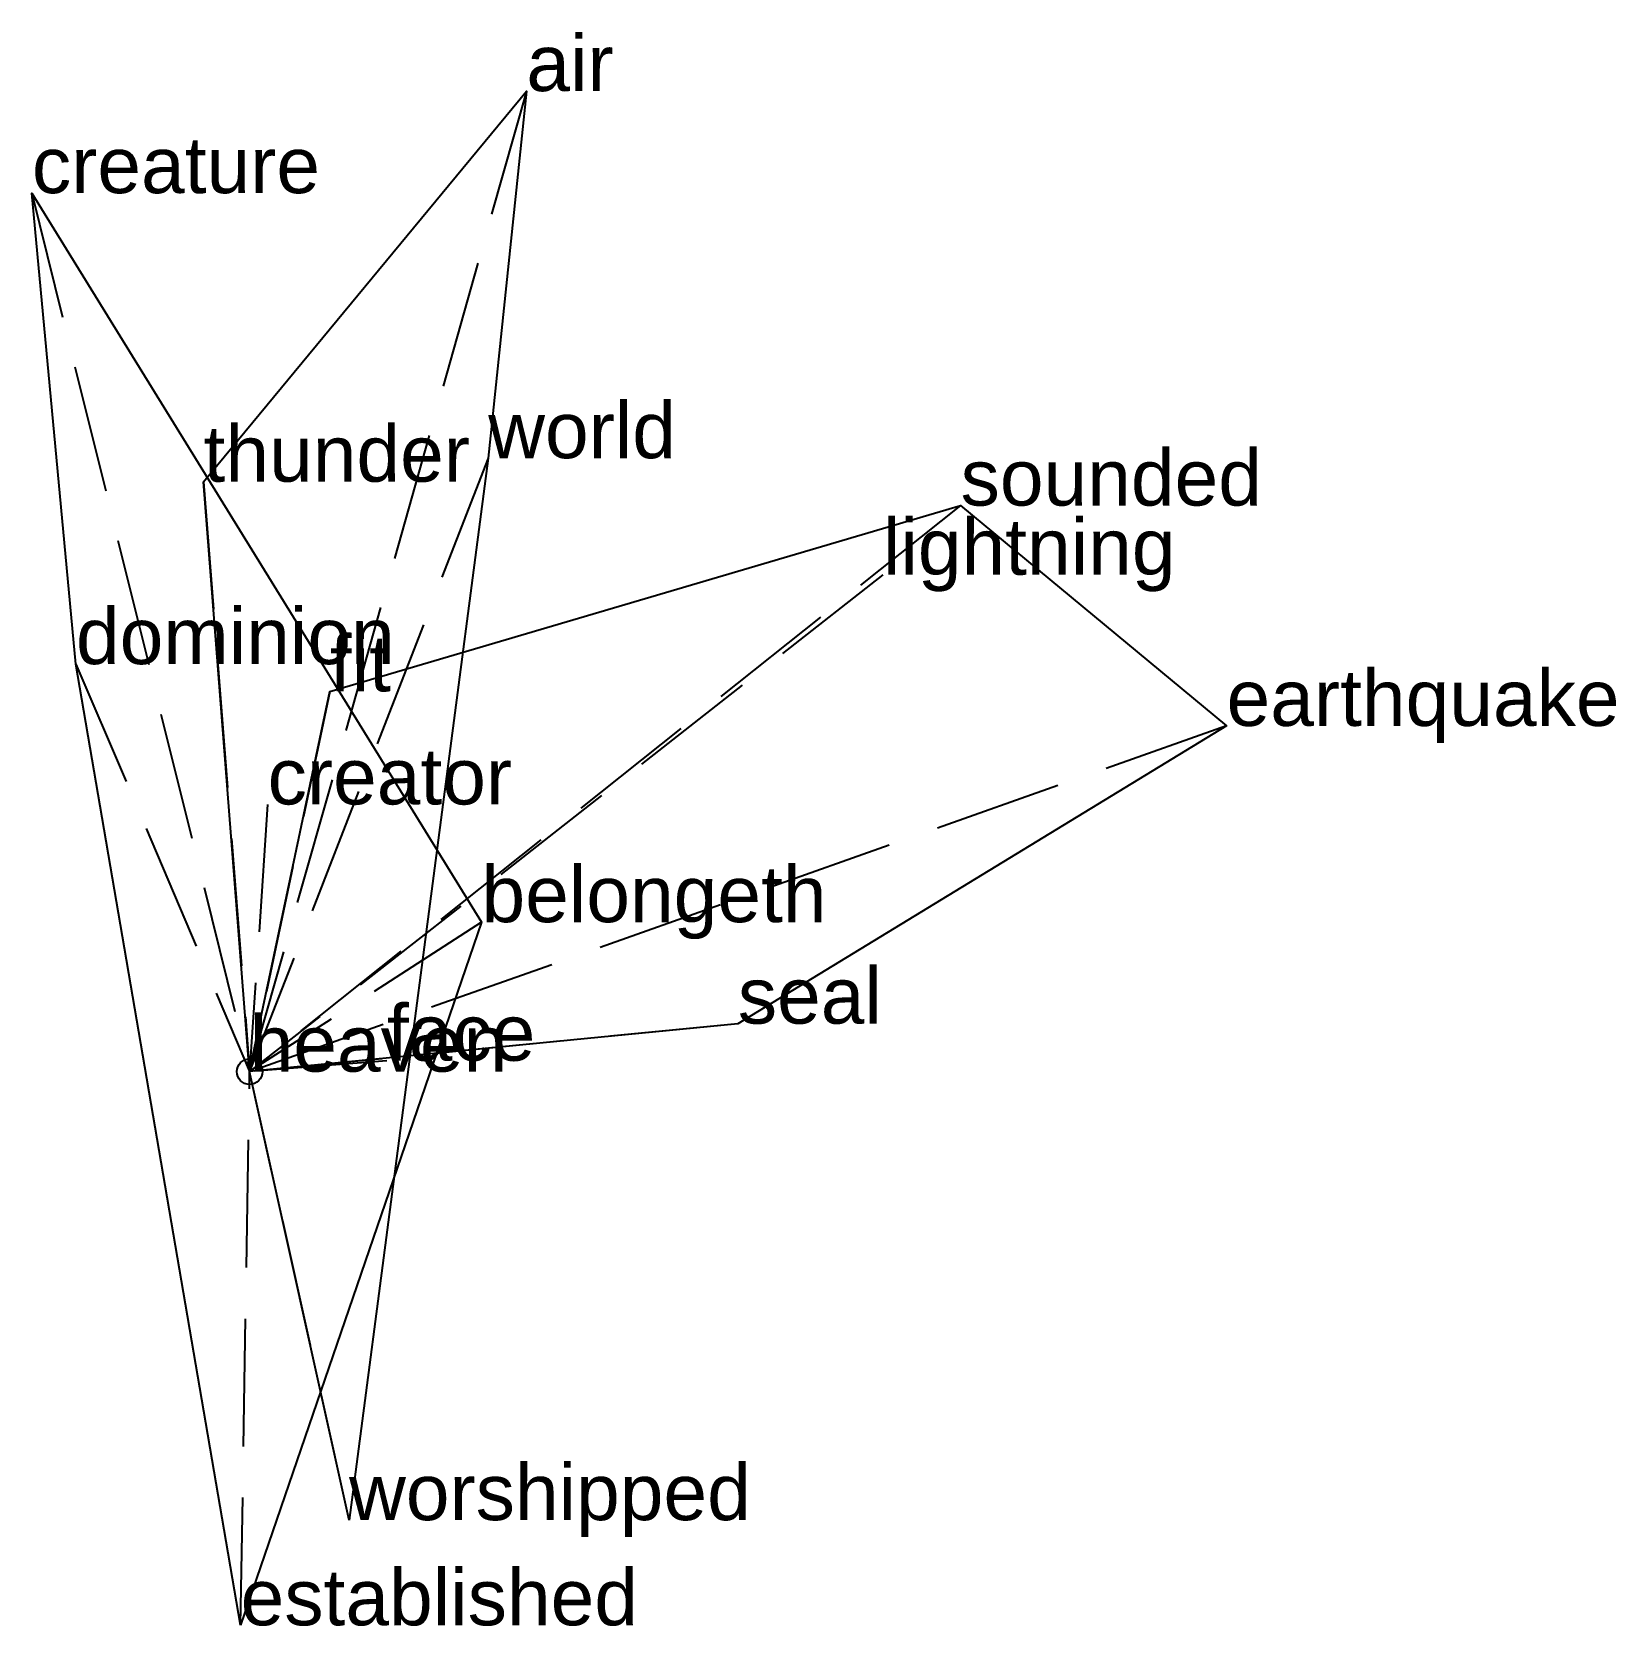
# Model space of a CAD drawing. Extents: x -0.43 to 2.67, y -1.08 to 2.03.
import ezdxf

# ---------------------------------------------------------------- set-up
doc = ezdxf.new("R2010")
doc.units = 0
doc.linetypes.add('DASHED2', pattern=[0.3, 0.25, -0.05])
for name, color, linetype in [('TEXT_nt', 1, 'CONTINUOUS'), ('TEXT_ot', 1, 'CONTINUOUS'), ('TEXT_q', 1, 'CONTINUOUS')]:
    doc.layers.add(name, color=color, linetype=linetype)
doc.styles.get("Standard").update_dxf_attribs({"font": 'arial.ttf'})

# ---------------------------------------------------------------- blocks, each defined once
blk = doc.blocks.new('ot-heaven')
at = {"layer": 'LINES_ot', "linetype": 'DASHED2'}
for p in [(0.5413, 1.9187), (0.4668, 1.2004), (-0.0901, 1.1544), (0.2686, 0.0214), (0, 0), (0.1946, -0.8776)]:
    blk.add_line(p, (0, 0), dxfattribs=at)
at = {"layer": 'ORIGIN_ot'}
blk.add_circle((0, 0), 0.025, dxfattribs=at)
at = {"layer": 'TEXT_ot'}
for s, p in [('air', (0.5413, 1.9187)), ('world', (0.4668, 1.2004)), ('thunder', (-0.0901, 1.1544)), ('face', (0.2686, 0.0214)), ('heaven', (0, 0)), ('worshipped', (0.1946, -0.8776))]:
    blk.add_text(s, height=0.11, dxfattribs=at).set_placement(p)
blk = doc.blocks.new('nt-heaven')
at = {"layer": 'LINES_nt', "linetype": 'DASHED2'}
for p in [(1.3908, 1.1077), (1.2389, 0.9723), (0.157, 0.7441), (1.9111, 0.6765), (0.955, 0.0939), (0, 0)]:
    blk.add_line(p, (0, 0), dxfattribs=at)
at = {"layer": 'ORIGIN_nt'}
blk.add_circle((0, 0), 0.025, dxfattribs=at)
at = {"layer": 'TEXT_nt'}
for s, p in [('sounded', (1.3908, 1.1077)), ('lightning', (1.2389, 0.9723)), ('fit', (0.157, 0.7441)), ('earthquake', (1.9111, 0.6765)), ('seal', (0.955, 0.0939)), ('heaven', (0, 0))]:
    blk.add_text(s, height=0.11, dxfattribs=at).set_placement(p)
blk = doc.blocks.new('q-heaven')
at = {"layer": 'LINES_q', "linetype": 'DASHED2'}
for p in [(-0.4259, 1.719), (-0.3397, 0.7975), (0.0352, 0.5229), (0.4536, 0.2925), (-0.0176, -1.0834), (0, 0)]:
    blk.add_line(p, (0, 0), dxfattribs=at)
at = {"layer": 'ORIGIN_q'}
blk.add_circle((0, 0), 0.025, dxfattribs=at)
at = {"layer": 'TEXT_q'}
for s, p in [('creature', (-0.4259, 1.719)), ('dominion', (-0.3397, 0.7975)), ('creator', (0.0352, 0.5229)), ('belongeth', (0.4536, 0.2925)), ('heaven', (0, 0)), ('established', (-0.0176, -1.0834))]:
    blk.add_text(s, height=0.11, dxfattribs=at).set_placement(p)

msp = doc.modelspace()

# ---------------------------------------------------------------- linework, layer by layer
at = {"layer": 'OUTLINE_nt', "linetype": 'CONTINUOUS'}
msp.add_polyline3d([(0, 0, 0), (0.157, 0.7441, 0), (1.3908, 1.1077, 0), (1.9111, 0.6765, 0), (0.955, 0.0939, 0), (0, 0, 0)], close=True, dxfattribs=at)
at = {"layer": 'OUTLINE_ot', "linetype": 'CONTINUOUS'}
msp.add_polyline3d([(0.1946, -0.8776, 0), (0, 0, 0), (-0.0901, 1.1544, 0), (0.5413, 1.9187, 0), (0.4668, 1.2004, 0), (0.1946, -0.8776, 0)], close=True, dxfattribs=at)
at = {"layer": 'OUTLINE_q', "linetype": 'CONTINUOUS'}
msp.add_polyline3d([(-0.0176, -1.0834, 0), (-0.3397, 0.7975, 0), (-0.4259, 1.719, 0), (0.4536, 0.2925, 0), (-0.0176, -1.0834, 0)], close=True, dxfattribs=at)

# ---------------------------------------------------------------- block references
for name in ['ot-heaven', 'q-heaven', 'nt-heaven']:
    msp.add_blockref(name, (0, 0))

doc.saveas('drawing.dxf')
